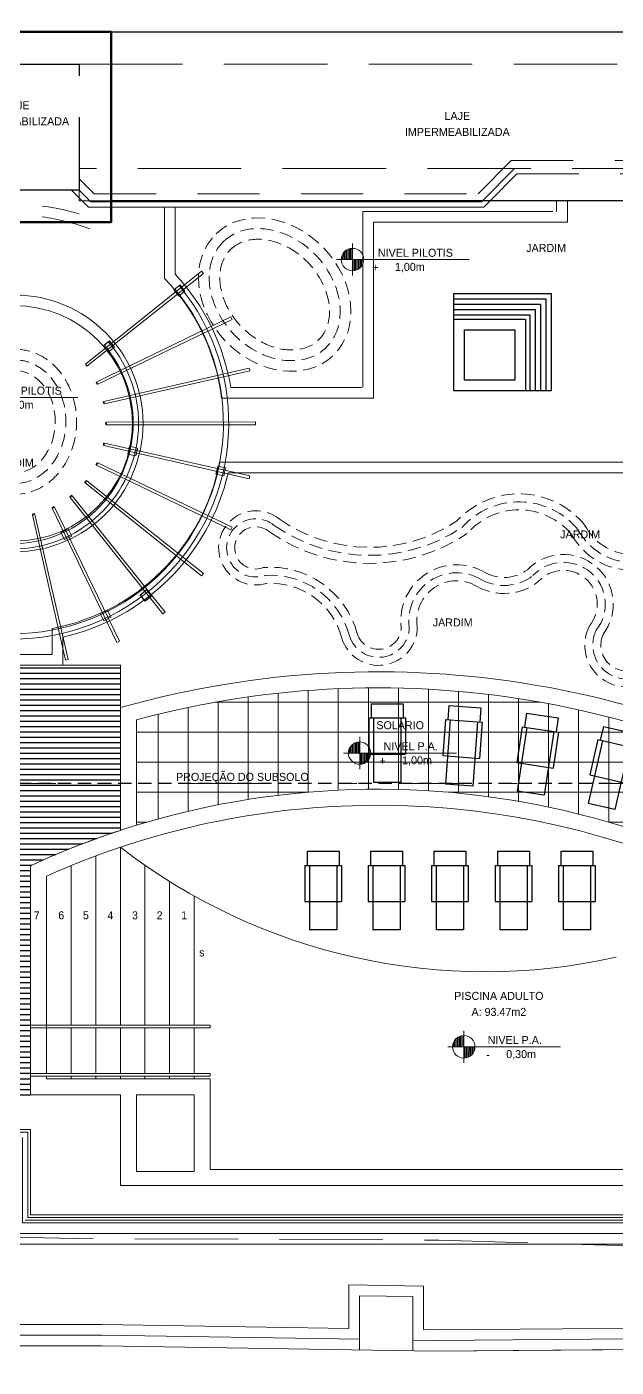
# Model space of a CAD drawing. Header units: metres. Extents: x -83 to 73, y -26 to 58.
# Drawn here: x 30.71 to 41.75, y -8.93 to 16.19 of the extents above; entities that cross this region are included whole.
import ezdxf
from ezdxf.enums import TextEntityAlignment as Align

# ---------------------------------------------------------------- set-up
doc = ezdxf.new("R2010")
doc.units = ezdxf.units.M
doc.header["$MEASUREMENT"] = 0
for name, pattern in [('175_51COM_R00---$0$XREF ÁREAS COMUNS LILAC$0$HIDDEN', [0.375, 0.25, -0.125]), ('DGN Style 2', [1.9371851000000002, 1.16231106, -0.7748740400000002]), ('DGN Style 3', [2.71205914, 1.9371851, -0.7748740400000002]), ('DGN Style 6', [3.6845260602000005, 0.0019371851, -0.7748740400000002, 1.35602957, -0.7748740400000002, 0.0019371851, -0.7748740400000002]), ('HIDDEN', [0.375, 0.25, -0.125]), ('LIN0', [0])]:
    doc.linetypes.add(name, pattern=pattern)
for name, color, linetype, lineweight in [('13 - Escadas', 7, 'Continuous', 0), ('175_51COM_R00---$0$57 - Altimetria de Terrenos', 240, 'Continuous', 13), ('19 - Estrutura Metálica', 7, 'Continuous', 0), ('31 - Pisos', 7, 'Continuous', 0), ('7 - Alvenaria', 7, 'Continuous', 0), ('Level 11-1', 7, 'Continuous', 0), ('Level 22-1', 7, 'Continuous', 0), ('Level 28-1', 7, 'Continuous', 0), ('Level 59', 7, 'Continuous', 0), ('Level 7-1', 7, 'Continuous', 0), ('Level 8-1', 7, 'Continuous', 0), ('PROJ', 7, 'Continuous', 0), ('PSG-CTA', 7, 'Continuous', 0), ('PSG-CXO-IDE', 7, 'Continuous', 0), ('PSG-HTC-SOL', 7, 'Continuous', 0)]:
    doc.layers.add(name, color=color, linetype=linetype, lineweight=lineweight)
for name, color, linetype in [('lay out', 1, 'LIN0'), ('LAYOUT', 7, 'Continuous'), ('PSG-EQP-MOV', 21, 'Continuous'), ('PSG-HTC', 8, 'Continuous'), ('PSG-MORROTE', 104, 'HIDDEN'), ('PSG-PERGOLADO', 8, 'Continuous'), ('PSG-PSC', 2, 'Continuous'), ('SOMBRA', 251, 'Continuous')]:
    doc.layers.add(name, color=color, linetype=linetype)
doc.layers.add('PSG-ARE', color=6, linetype='Continuous', plot=False)
doc.styles.add('175_51COM_R00---$0$Style-INTL_ENGINEERING', font='INTL_ENGINEERING.shx')
doc.styles.add('Style-INTL_ENGINEERING', font='INTL_ENGINEERING.shx')

# ---------------------------------------------------------------- blocks, each defined once
blk = doc.blocks.new('*U17')
at = {"layer": '13 - Escadas', "color": 131, "linetype": 'Continuous', "lineweight": 13}
for p, q in [((-0.942111357463304, -0.3000814340647597), (-0.9422815134128868, 0.3000694494460898)), ((-1.135592451246681, -0.0001058107242047), (-1.135771053193762, 0.0810743476668599)), ((-1.114459031952881, -4.54527420874e-05), (-1.113366705832088, 0.1207438474684901)), ((-1.09063653523362, -0.0002702215643779), (-1.090742487868892, 0.1486760429700622)), ((-1.068490786461989, -0.000526371044038), (-1.068277782525102, 0.1672121463667722)), ((-1.045680596331674, -0.0004346095156711), (-1.045750247199928, 0.1823947080904578)), ((-1.022870429090243, -0.0003428479873033), (-1.023476412244027, 0.1932114215521716)), ((-1.000724680318613, -0.0005989974669633), (-1.000791859187598, 0.2000102206488235)), ((-0.9782624240852086, 0.0001571825312059), (-0.9781073061311698, 0.2068089968565934)), ((-0.9561166524246972, -9.89669484541e-05), (-0.9560243644520412, 0.2099063661610767)), ((-0.7492862361522264, -0.0814342432935567), (-0.7488004196295055, 9.38489944149e-05)), ((-1.242936295663321, -0.0004389812921533), (1.242932301705986, -0.000653665883358)), ((-0.9297287469100012, -0.2089374019592878), (-0.9289406369212933, -0.0002609057893617)), ((-0.9062855647450174, -0.2068209814752651), (-0.9061304696798604, -0.0001691442609939)), ((-0.8839175191503656, -0.2010345347453226), (-0.8839846980193488, -0.0004253166295349)), ((-0.8612643696401872, -0.1925589877010401), (-0.8611745307779177, -0.0003335551011689)), ((-0.8389905346842869, -0.1817422513504443), (-0.8383643635364865, -0.0002417935728012)), ((-0.8164629993591123, -0.1665596896267587), (-0.8162186147648551, -0.0004979430524603)), ((-0.7936817865535453, -0.1470112796411023), (-0.7934084246345403, -0.0004061815240943)), ((-0.77137409894101, -0.1200913907284766), (-0.7722750053407399, -0.0003458235419780001))]:
    blk.add_line(p, q, dxfattribs=at)
blk.add_circle((-0.9431173013105986, -0.0005228784307194), 0.2099999808892614, dxfattribs=at)
at = {"layer": '13 - Escadas', "color": 131, "linetype": 'Continuous', "lineweight": 13, "style": 'Style-INTL_ENGINEERING'}
for s, p in [('NIVEL PILOTIS', (0.938827778304338, 0.1273250006386082)), ('+', (-0.4567891015952928, -0.1464518308373366)), ('1,00m', (0.4096060398017816, -0.1366865489239188))]:
    blk.add_text(s, height=0.149994, rotation=0.0006833333333333, dxfattribs=at).set_placement(p, align=Align.MIDDLE_RIGHT)
blk = doc.blocks.new('*U18')
at = {"layer": '13 - Escadas', "color": 131, "linetype": 'Continuous', "lineweight": 13}
for p, q in [((-0.7542870274971776, -0.3000802365184478), (-0.7544571834467604, 0.3000706469924013)), ((-0.9477681212805606, -0.0001046131778919), (-0.9479467232276376, 0.0810755452131722)), ((-0.9266347019867566, -4.4255195776e-05), (-0.925542375865966, 0.1207450450148015)), ((-0.9028122052674944, -0.0002690240180665), (-0.9029181579027749, 0.1486772405163736)), ((-0.8806664564958666, -0.0005251734977261), (-0.8804534525589816, 0.1672133439130832)), ((-0.8578562663655517, -0.0004334119693588), (-0.8579259172338068, 0.1823959056367688)), ((-0.8350460991241206, -0.0003416504409923), (-0.8356520822779032, 0.1932126190984835)), ((-0.8129003503524928, -0.0005977999206515), (-0.8129675292214812, 0.2000114181951353)), ((-0.7904380941190894, 0.0001583800775169), (-0.7902829761650523, 0.2068101944029053)), ((-0.7682923224585707, -9.77694021418e-05), (-0.7682000344859219, 0.2099075637073886)), ((-0.5614619061861035, -0.0814330457472457), (-0.5609760896633845, 9.50465407272e-05)), ((-1.055111965697193, -0.0004377837458414), (1.055115822626419, -0.0006200271614731)), ((-0.7419044169438821, -0.2089362044129763), (-0.7411163069551705, -0.0002597082430493)), ((-0.7184612347788928, -0.2068197839289527), (-0.7183061397137394, -0.0001679467146825)), ((-0.6960931891842465, -0.2010333371990107), (-0.6961603680532278, -0.0004241190832239)), ((-0.6734400396740626, -0.1925577901547282), (-0.6733502008117968, -0.0003323575548571)), ((-0.6511662047181659, -0.1817410538041324), (-0.6505400335703655, -0.0002405960264897)), ((-0.6286386693929913, -0.1665584920804468), (-0.6283942847987305, -0.0004967455061493)), ((-0.6058574565874224, -0.1470100820947904), (-0.6055840946684228, -0.0004049839777824)), ((-0.5835497689748835, -0.1200901931821647), (-0.5844506753746188, -0.0003446259956661))]:
    blk.add_line(p, q, dxfattribs=at)
blk.add_circle((-0.7552929714854812, -0.0005216809961284), 0.2099999808892614, dxfattribs=at)
at = {"layer": '13 - Escadas', "color": 131, "linetype": 'Continuous', "lineweight": 13, "style": 'Style-INTL_ENGINEERING'}
for s, p in [('NIVEL P.A.', (0.7073547526168442, 0.1273205076828789)), ('-', (-0.26896572873639, -0.1464521265722407)), ('0,30m', (0.5974302569385871, -0.1366855346511588))]:
    blk.add_text(s, height=0.149994, rotation=0.0006833333333333, dxfattribs=at).set_placement(p, align=Align.MIDDLE_RIGHT)
blk = doc.blocks.new('*U19')
at = {"layer": '13 - Escadas', "color": 131, "linetype": 'Continuous', "lineweight": 13}
for p, q in [((-0.7542851374858871, -0.3000792886135439), (-0.7544552934354698, 0.3000715948973056)), ((-0.9477662312692701, -0.000103665272988), (-0.9479448332163471, 0.0810764931180761)), ((-0.926632811975466, -4.33072908721e-05), (-0.9255404858546754, 0.1207459929197063)), ((-0.902810315256204, -0.0002680761131626), (-0.9029162678914772, 0.1486781884212776)), ((-0.8806645664845759, -0.0005242255928222), (-0.8804515625476838, 0.167214291817988)), ((-0.8578543763542612, -0.0004324640644549), (-0.8579240272225163, 0.1823968535416731)), ((-0.8350442091128301, -0.000340702536088), (-0.8356501922666126, 0.1932135670033879)), ((-0.8128984603412021, -0.0005968520157476), (-0.8129656392101836, 0.2000123661000401)), ((-0.7904362041077917, 0.0001593279824217), (-0.7902810861537546, 0.2068111423078101)), ((-0.7682904324472802, -9.68214972379e-05), (-0.7681981444746313, 0.2099085116122934)), ((-0.5614600161748129, -0.0814320978423413), (-0.5609741996520939, 9.59944456311e-05)), ((-1.055110075685909, -0.0004368358409375), (1.055117712942902, -0.0006190792565688)), ((-0.7419025269325914, -0.208935256508072), (-0.74111441694388, -0.000258760338145)), ((-0.7184593447676022, -0.2068188360240484), (-0.7183042497024488, -0.0001669988097781)), ((-0.6960912991729487, -0.2010323892941068), (-0.6961584780419372, -0.0004231711783196)), ((-0.6734381496627792, -0.1925568422498243), (-0.6733483108005061, -0.0003314096499527)), ((-0.6511643147068753, -0.1817401058992276), (-0.6505381435590749, -0.0002396481215858)), ((-0.6286367793816936, -0.1665575441755425), (-0.6283923947874399, -0.0004957976012449999)), ((-0.6058555665761319, -0.147009134189886), (-0.6055822046571251, -0.0004040360728781)), ((-0.5835478789635999, -0.1200892452772608), (-0.5844487853633283, -0.0003436780907622))]:
    blk.add_line(p, q, dxfattribs=at)
blk.add_circle((-0.7552910813904603, -0.0005207330530399), 0.2099999808892614, dxfattribs=at)
at = {"layer": '13 - Escadas', "color": 131, "linetype": 'Continuous', "lineweight": 13, "style": 'Style-INTL_ENGINEERING'}
for s, p in [('NIVEL P.A.', (0.7073547526168442, 0.1273205076828785)), ('+', (-0.2689591015952928, -0.1464518308373366)), ('1,00m', (0.597436039801778, -0.136686548923918))]:
    blk.add_text(s, height=0.149994, rotation=0.0006833333333333, dxfattribs=at).set_placement(p, align=Align.MIDDLE_RIGHT)
blk = doc.blocks.new('A$C1F8A47AD')
at = {"layer": 'PSG-HTC', "color": 250}
for points in [[(-1.819999999992717, 0), (0, 0), (0, -1.820000000001812), (-1.819999999992717, -1.820000000001812)], [(-1.819999999992717, -0.1000000000000085), (-0.0999999999999943, -0.1000000000000085), (-0.0999999999999943, -1.820000000001812), (-1.819999999992717, -1.820000000001812)], [(-1.819999999992717, -0.2000000000000028), (-0.2000000000000028, -0.2000000000000028), (-0.2000000000000028, -1.820000000001812), (-1.819999999992717, -1.820000000001812)], [(-1.819999999992717, -0.2999999999999971), (-0.2999999999999971, -0.2999999999999971), (-0.2999999999999971, -1.820000000001812), (-1.819999999992717, -1.820000000001812)], [(-1.819999999992717, -0.3999999999999915), (-0.3999999999999915, -0.3999999999999915), (-0.3999999999999915, -1.820000000001812), (-1.819999999992717, -1.820000000001812)], [(-1.819999999992717, -0.4800000000003593), (-0.4799999999985403, -0.4800000000003593), (-0.4799999999985403, -1.820000000001812), (-1.819999999992717, -1.820000000001812)], [(-1.619999999992714, -0.6800000000003621), (-0.6799999999985431, -0.6800000000003621), (-0.6799999999985431, -1.620000000001809), (-1.619999999992714, -1.620000000001809)]]:
    blk.add_lwpolyline(points, close=True, dxfattribs=at)
blk = doc.blocks.new('ESPREG')
at = {"layer": 'LAYOUT'}
for p, q in [((0.0441000000200802, 0.2646000000058848), (0.0441000000046188, 1.472939999990558)), ((0.5556600000018079, 1.47294000000511), (0.0441000000046188, 1.472939999990558)), ((0.5556600000127219, 0.2645999999940614), (0.5556600000018079, 1.47294000000511)), ((-0.0440999999927954, 0.9437399999878834), (0.6438600000128645, 0.9437399999915214)), ((-0.0441000000000713, 0.2646000000004278), (-0.0440999999927954, 0.9437399999878834)), ((0.643860000010136, 0.2645999999986088), (0.6438600000128645, 0.9437399999915214)), ((-0.0441000000000713, 0.2646000000004278), (0.643860000010136, 0.2645999999986088)), ((0, 0), (4.5475e-12, 0.2645999999931519)), ((0.5997600000055173, -9.095e-13), (0.5997600000118837, 0.2646000000086133)), ((0, 0), (0.5997600000055173, -9.095e-13))]:
    blk.add_line(p, q, dxfattribs=at)
blk = doc.blocks.new('Espriguiçadeira')
at = {"layer": 'SOMBRA', "rotation": 270}
blk.add_blockref('ESPREG', (-0.6620348019641824, 0.2941966941580176), dxfattribs=at)

msp = doc.modelspace()

# ---------------------------------------------------------------- hatches: boundary and pattern name
at = {"layer": 'PSG-HTC'}
h = msp.add_hatch(dxfattribs=at)
h.set_pattern_fill('_USER,_O', color=250, scale=0.1, pattern_type=0)
h.set_pattern_definition([(0, (28.46529482613721, -3.821736539639913), (0, 0.1), [])])
edge = h.paths.add_edge_path()
edge.add_line((32.46529482613721, 4.228263460360068), (28.46529482613721, 4.228263460359854))
edge.add_line((28.46529482613721, 4.228263460359869), (28.4652948261373, 1.553071141287261))
edge.add_arc((27.21529482613732, -0.0717365396398861), 2.049999999999915, -9.094947017729282e-13, 52.4281306803029, ccw=False)
edge.add_arc((27.2783525751305, -0.0877732092665156), 1.987006966170093, -57.93942577930801, 0.4624258888055124, ccw=False)
edge.add_arc((27.27405963595811, -0.0854191430577771), 1.991282199047687, 273.0534841474772, 302.12930322511716, ccw=False)
edge.add_line((27.38013151198135, -2.073874210028378), (29.43529482613717, -2.073874210028364))
edge.add_line((29.43529482613712, -2.073874210028378), (29.43529482613712, -3.821736539639925))
edge.add_line((29.43529482613712, -3.821736539639913), (30.78529482613721, -3.821736539639913))
edge.add_line((30.78529482613726, -3.821736539639913), (30.78529482613721, 0.4678571766936979))
edge.add_arc((37.28391219801944, -13.54646300022608), 15.44775704648899, 108.1755738174995, 114.8777507794639, ccw=False)
edge.add_line((32.4652948778047, 1.130530046330733), (32.46529482613721, 4.228263460360082))
at = {"layer": 'PSG-HTC-SOL', "lineweight": 13}
h = msp.add_hatch(dxfattribs=at)
h.set_pattern_fill('NET', color=8, scale=4.5, style=0)
h.set_pattern_definition([(0, (-118.1411656606012, -0.9678700887504874), (0, 0.5625), []), (90, (-118.1411656606012, -0.9678700887504874), (-0.5625, 0), [])])
edge = h.paths.add_edge_path()
edge.add_line((32.76529482613717, 1.242483266656989), (32.76529482613714, 3.20246979532137))
edge.add_arc((37.28386455475448, -13.54634279816878), 17.34762795555147, 78.4557931325943, 105.0980652472978, ccw=False)
edge.add_arc((37.15591095721084, -13.83960275873409), 17.66068788581103, 54.615833656423376, 78.23947595402149, ccw=False)
edge.add_line((47.38243630103187, 0.5589414729658131), (58.24529482613723, 0.5589414729657137))
edge.add_line((58.24529482613724, 0.5589414729657279), (58.24529482613721, -0.04105852703417412))
edge.add_line((58.24529482613718, -0.0410585270341812), (49.94529482613725, -0.0410585270341812))
edge.add_line((49.94529482613729, -0.0410585270341812), (49.94529482613729, -4.346816600859401))
edge.add_line((49.94529482613729, -4.346816600859398), (49.29529482613722, -4.346816600859398))
edge.add_line((49.2952948261372, -4.346816600859398), (49.24529482613714, -0.921736539639916))
edge.add_line((49.24529482613718, -0.9217365396399088), (49.29529482613724, -4.346816600859391))
edge.add_line((49.29529482613724, -4.346816600859398), (48.64529482613722, -4.346816600859398))
edge.add_line((48.64529482613715, -4.346816600859398), (48.64529482613687, -3.079867234820294))
edge.add_arc((37.28386630309967, -13.54633587815422), 15.44762195116051, 42.65214582910205, 74.83019181217135)
edge.add_arc((37.28386630309961, -13.54633587815442), 15.44762195116073, 74.83019181217125, 107.0082377952407)
edge.add_arc((32.7693355868136, 1.234066108164995), 0.0093368251522458, 115.6439080336487, 244.35609196596488, ccw=False)

# ---------------------------------------------------------------- linework, layer by layer
at = {"layer": '175_51COM_R00---$0$57 - Altimetria de Terrenos', "linetype": '175_51COM_R00---$0$XREF ÁREAS COMUNS LILAC$0$HIDDEN', "lineweight": 30}
msp.add_lwpolyline([(2.318777768582663, 30.20290094841528), (50.40491163222771, 30.20567916786234), (50.40491163222771, 33.52727369213329), (58.9377080432796, 33.62488916400744), (59.29696063808035, 2.009118507933635), (8.147638077485679, 2.008129167862307), (8.147638077485679, -3.05256299591781), (1.857899543870473, -3.047774165276706), (2.318777768582663, 30.20290094841528)], close=True, dxfattribs=at)
at = {"layer": '19 - Estrutura Metálica', "color": 5, "linetype": 'Continuous', "lineweight": 0}
for p, q in [((28.93947860835601, -4.523874122745438), (30.73557, -4.523874122745438)), ((30.73557, -4.523874122745438), (30.73556999481184, -6.118456577349149)), ((30.73557, -4.698206290169991), (30.73557, -6.123874305856503)), ((30.68556999999998, -6.173874305856486), (49.64381651997439, -6.173874305856486)), ((30.73557, -6.123874305856503), (49.69381651997435, -6.123874305856503))]:
    msp.add_line(p, q, dxfattribs=at)
at = {"layer": '31 - Pisos', "color": 30, "linetype": 'Continuous', "lineweight": 13}
for p, q in [((33.29377095198225, 12.80904000000001), (33.29377095198225, 11.46967435911796)), ((33.49377095198223, 12.80903999999998), (33.49377095198223, 11.54937611967526)), ((40.63457436335579, 12.92903999999998), (40.63457436341718, 12.72883067028087)), ((40.83457415660695, 12.92903999999998), (40.83457415660695, 12.52883056732452)), ((40.56396560429971, 12.72903073422594), (37.00705115817743, 12.72903073422594)), ((37.00705115817743, 12.72903073422594), (37.00705115817743, 9.428704123907153)), ((40.83457415660695, 12.52903062923994), (37.20705115817748, 12.52903073351416)), ((37.20705115817748, 12.52903073422595), (37.20705115817748, 9.228704123907702)), ((36.98228946914401, 9.428704123907153), (34.53486971064876, 9.428704123907153)), ((37.20705115817748, 9.228704123907702), (34.36162435763322, 9.228704123907702)), ((34.32190830918671, 8.029030734224136), (45.1653899607154, 8.029030734224136)), ((32.46529482613721, 4.228263460360068), (28.46529482613721, 4.228263460359869)), ((32.4652948778047, 1.130530046330733), (32.46529482613721, 4.228263460360124)), ((32.76529482613717, 3.202469795321405), (32.76529482613717, 1.242483266656989)), ((30.78529482613726, -3.821736539639913), (30.78529482613715, 0.4678571766936841)), ((29.43529482613712, -3.821736539639913), (30.78529482613726, -3.821736539639913)), ((32.46529482613733, -5.521736537738973), (48.64529482613715, -5.521736537738973)), ((30.96529480916729, -6.423878075720665), (14.41867213676698, -6.423884931280071)), ((49.3938165186612, -6.423879639352803), (30.96529480916729, -6.423878075720665)), ((30.9652947921976, -6.623878075720653), (18.71650519396809, -6.623884504913918)), ((49.193816517348, -6.623879622383129), (30.9652947921976, -6.623878075720653)), ((36.74097278940906, -7.386077544449817), (36.74097278940906, -8.201914449210335)), ((38.14097278940909, -7.407833610594907), (38.14097278940909, -8.22367051544154)), ((36.9409727894091, -7.58920970174816), (36.9409727894091, -8.605070754370388)), ((37.9409727894091, -7.604749748994662), (37.9409727894091, -8.620610801678394))]:
    msp.add_line(p, q, dxfattribs=at)
at = {"layer": '31 - Pisos', "color": 30}
for p, q in [((34.14529482613716, -2.521736539639931), (30.78529482613715, -2.521736539639931)), ((30.78529482613715, -2.521736539639931), (30.78529482613715, -2.571736539639914)), ((34.14529482613716, -2.571736539639914), (30.78529482613715, -2.571736539639914)), ((34.14529482613716, -2.521736539639931), (34.14529482613716, -2.571736539639914)), ((34.14529482613716, -3.421736539639937), (30.78529482613715, -3.421736539639937)), ((30.78529482613715, -3.421736539639937), (30.78529482613715, -3.47173653963992)), ((34.14529482613716, -3.47173653963992), (30.78529482613715, -3.47173653963992)), ((34.14529482613716, -3.421736539639937), (34.14529482613716, -3.47173653963992))]:
    msp.add_line(p, q, dxfattribs=at)
at = {"layer": '31 - Pisos', "color": 30, "lineweight": 13}
for p, q in [((32.46529482613687, -3.821736539639913), (30.78529482613726, -3.821736539639913)), ((32.46529482613733, -5.521736539640329), (32.46529482613687, -3.821736539639913))]:
    msp.add_line(p, q, dxfattribs=at)
at = {"layer": '31 - Pisos', "color": 30, "linetype": 'Continuous', "lineweight": 13}
for points in [[(34.32190830918671, 8.029030734224136, -0.3101531588924868), (31.18600279327609, 4.914937889425203), (31.18600279327609, 4.428263460360085), (29.74458685899822, 4.428263460360085), (29.74458685899822, 4.922448395017481, -0.4243278220616541), (26.67895239782195, 9.628704123938007, -4.737162892434594)], [(31.38600279327614, 4.228263460360068), (31.38600279327614, 4.751591051691348, 0.2880043970594963), (34.48411866681738, 7.829030734224148, -298.6795562857048)], [(48.29273416697453, 2.830486398507473), (47.01538996071542, 2.830491820493422), (47.01538996071542, 1.204265437290501, 0.0321479921665021), (44.96538996071546, 2.364341517798635), (44.96538996071546, 7.829030734224148), (34.48411866681738, 7.829030734224148)], [(31.08529482613722, -3.421736539639908), (31.08529482613722, 0.2749583706530245, -0.0944642312171455), (36.6047361693436, 1.586054317604862, -0.2192985319489587), (48.34529482613709, -3.197652396425013), (48.34529482613721, -5.221736539639892), (34.14529482613716, -5.221736539639892), (34.14529482613716, -3.521736539639903), (31.08529482613722, -3.521736539639903), (31.08529482613722, -3.521736539639903), (31.08529482613722, -3.471736539639891)]]:
    msp.add_lwpolyline(points, format="xyb", dxfattribs=at)
at = {"layer": '31 - Pisos', "color": 30, "lineweight": 13}
msp.add_lwpolyline([(47.4783021324418, 0.8589414729658243, 0.2268824815884086), (32.46529482613721, 3.430705185153158)], format="xyb", dxfattribs=at)
at = {"layer": '31 - Pisos', "color": 30, "linetype": 'Continuous', "lineweight": 13}
for points in [[(30.78529482613726, -3.821736539639913), (30.78529482613715, 0.4678571766936841)], [(38.14097278940909, -7.407833610594907), (36.74097278940906, -7.386077544449817)], [(37.9409727894091, -7.604749748994662), (36.9409727894091, -7.58920970174816)], [(59.25325475447914, -8.92762651104269), (58.90092092562639, -8.925385401776168), (56.59244316385389, -8.790331588793606), (54.19340964374703, -8.655277775811042), (49.63194758003476, -8.614660975218982), (44.9799297579882, -8.57404417462692), (38.35281226447341, -8.627010806604204), (32.11842316782128, -8.530128105105744), (25.44735019074068, -8.521886341898862), (21.94129441339777, -8.517554792595433), (20.9409727894091, -8.51631894732978), (18.77627721366008, -8.51364457869198), (16.60508543137916, -8.423167214423044), (14.43389364909819, -8.332689850154111), (8.04966675420394, -8.280127136906032), (1.665439859309685, -8.227564423657952), (-1.450893628345596, -8.1901348619582)], [(36.74097278940906, -8.201914449210335), (32.12177806305215, -8.130131944637867), (30.14097278940909, -8.127684762890595)], [(44.74097278940905, -8.175941240882736), (38.35432167695382, -8.226985967247089), (38.14097278940909, -8.22367051544154)], [(36.9409727894091, -8.405046606521152), (32.12010061543674, -8.330130024871806), (29.9409727894091, -8.327437825940478)], [(44.9409727894091, -8.374349146886459), (38.35356697071359, -8.426998386925646), (37.9409727894091, -8.420586653829162)]]:
    msp.add_lwpolyline(points, dxfattribs=at)
msp.add_lwpolyline([(32.76529482613717, -5.258264318606563), (33.84529482613721, -5.258264318606563), (33.84529482613721, -3.821736539639913), (32.76529482613717, -3.821736539639913)], close=True, dxfattribs=at)
for radius in [2.404983112514184, 2.204983112514184]:
    msp.add_circle((30.48529194178457, 8.75653878119195), radius, dxfattribs=at)
for centre, radius, start, end in [((30.48529194178457, 8.75653878119192), 4.104983112514188, 72.87887248091944, 82.80325813566044), ((30.48529194178457, 8.75653878119192), 3.904983112514189, 68.8575706019379, 82.43256064961288), ((30.48932491527319, 8.758408318485634), 3.900753916347379, 6.924732300618002, 44.03216255012754), ((30.48529194178457, 8.756538781191978), 4.104983112514159, 9.424264330657692, 42.87122935548312), ((37.28386455475436, -13.54634279816889), 17.34762795555157, 54.39951647785153, 105.0980652472979), ((37.28386630309967, -13.54633587815434), 15.44762195116063, 42.65214582910188, 107.0082377952391), ((37.28386630309967, -13.54633587815436), 15.44762195116067, 106.234078339244, 114.8777954963021), ((37.28391219801949, -13.54646300022605), 15.44775704648898, 108.175573817499, 114.8777507794631)]:
    msp.add_arc(centre, radius, start, end, dxfattribs=at)
at = {"layer": 'Level 11-1', "color": 7, "linetype": 'DGN Style 6', "lineweight": 0, "flags": 128}
msp.add_lwpolyline([(59.29963077120271, 2.009122001709044), (8.14789368236336, 2.009122001709044)], dxfattribs=at)
at = {"layer": 'Level 22-1', "color": 7, "linetype": 'Continuous', "lineweight": 13}
for p, q in [((32.29376557634208, 12.90904), (39.22669000000008, 12.90904)), ((39.22669000000008, 12.90904), (39.24669000000006, 12.92903999999998))]:
    msp.add_line(p, q, dxfattribs=at)
at = {"layer": 'Level 28-1', "color": 7, "linetype": 'Continuous', "lineweight": 13}
for p, q in [((32.29376557634208, 12.80904000000001), (39.26811135624257, 12.80904000000001)), ((39.26811135624257, 12.80904000000001), (39.38811135624258, 12.92903999999998))]:
    msp.add_line(p, q, dxfattribs=at)
at = {"layer": 'Level 59', "color": 7, "linetype": 'Continuous', "lineweight": 0}
msp.add_line((30.78557000000001, -4.473874122745456), (28.98947861354412, -4.473874122745456), dxfattribs=at)
at = {"layer": 'Level 7-1', "color": 7, "linetype": 'Continuous', "lineweight": 13, "flags": 128}
for points in [[(30.78557000000001, -4.473874122745456), (30.78557000000001, -6.073874305856492), (49.74381651997435, -6.073874305856492)], [(30.63557000000003, -4.623874122745433), (30.63557000000003, -6.223874305856497), (49.59381651997438, -6.223874305856497)]]:
    msp.add_lwpolyline(points, dxfattribs=at)
at = {"layer": 'Level 8-1', "color": 7, "linetype": 'DGN Style 3', "lineweight": 13}
for p, q in [((31.69376557634212, 15.48962960264901), (42.86455000000001, 15.48962960264901)), ((42.86455000000001, 13.52904000000001), (31.69376557634212, 13.52904000000001))]:
    msp.add_line(p, q, dxfattribs=at)
at = {"layer": 'Level 8-1', "color": 7, "linetype": 'DGN Style 2', "lineweight": 13}
for p, q in [((39.16455796563616, 13.05904000000001), (39.78455796563617, 13.67903999999998)), ((39.78455796563617, 13.67903999999998), (42.86455000000001, 13.67903999999998)), ((31.69376557634212, 13.33883176274912), (31.97356207556385, 13.05904000000001)), ((39.24669000000006, 12.92903999999998), (39.84669000000002, 13.52904000000001)), ((39.38811135624258, 12.92903999999998), (39.88811135624258, 13.42903999999998)), ((39.88811135624258, 13.42903999999998), (42.86455000000001, 13.42903999999998)), ((31.55276557634204, 13.12628549546801), (31.87001107181004, 12.80904000000001)), ((31.69376557634212, 13.12670685171056), (31.91143242805265, 12.90904)), ((32.29376557634208, 12.80904000000001), (31.87001107181004, 12.80904000000001)), ((32.29376557634208, 12.90904), (31.91143242805265, 12.90904)), ((31.97356207556385, 13.05904000000001), (39.16455796563616, 13.05904000000001))]:
    msp.add_line(p, q, dxfattribs=at)
at = {"layer": 'Level 8-1', "color": 7, "linetype": 'DGN Style 3', "lineweight": 30, "flags": 128}
msp.add_lwpolyline([(31.69376557634212, 13.12626676290171), (29.30533442365799, 13.12626676290171), (29.30533442365799, 15.48962960264901), (31.69376557634212, 15.48962960264901)], close=True, dxfattribs=at)
at = {"layer": 'PROJ', "color": 30, "linetype": 'Continuous', "lineweight": 53, "flags": 128}
msp.add_lwpolyline([(28.70533442365797, 16.08962960264901), (32.29376557634208, 16.08962960264901), (32.29376557634208, 12.52630422803429), (28.70533442365797, 12.52630422803429)], close=True, dxfattribs=at)
at = {"layer": 'PROJ', "color": 30, "linetype": 'Continuous', "lineweight": 30, "flags": 128}
msp.add_lwpolyline([(32.29376557634208, 16.08962960264901), (45.29452589373454, 16.08962960264901), (45.29452589373454, 12.92903999999998), (32.29376557634208, 12.92903999999998)], dxfattribs=at)
at = {"layer": 'PROJ', "color": 30, "linetype": 'DGN Style 2', "lineweight": 0, "flags": 128}
msp.add_lwpolyline([(32.29376557634208, 12.92903999999998), (31.69376557634212, 12.92903999999998), (31.69376557634212, 13.12626676290171)], dxfattribs=at)
at = {"layer": 'PSG-ARE', "lineweight": 13}
msp.add_lwpolyline([(33.84529482613721, -3.821736539639913), (32.76529482613717, -3.821736539639913), (32.76529482613717, -5.258264318606563), (33.84529482613721, -5.258264318606563)], close=True, dxfattribs=at)
at = {"layer": 'PSG-CTA', "color": 30, "linetype": 'Continuous', "lineweight": 0}
for p, q in [((32.11842316782129, -8.530128105105748), (18.77627721366009, -8.513644578691977)), ((32.11842316782128, -8.530128105105744), (18.77627721366008, -8.51364457869198)), ((38.35281226447341, -8.627010806604206), (32.11842316782129, -8.530128105105748)), ((38.35281226447341, -8.627010806604204), (32.11842316782128, -8.530128105105744)), ((44.97992975798822, -8.574044174626911), (38.35281226447341, -8.627010806604206)), ((44.9799297579882, -8.57404417462692), (38.35281226447341, -8.627010806604204))]:
    msp.add_line(p, q, dxfattribs=at)
at = {"layer": 'PSG-CXO-IDE', "color": 131, "linetype": 'DGN Style 3', "lineweight": 0, "flags": 128}
msp.add_lwpolyline([(2.357759393902398, 33.32848335276344), (1.810754118472857, -6.254805557725773), (18.71659145817438, -6.211770488601331), (31.6124652790918, -6.518317830133981), (38.42965398541219, -6.548471796929845), (45.40437208502453, -6.752477748039182), (59.40330141605887, -7.05297123264259), (58.93788421887871, 33.63023309701834), (45.6926749403363, 33.46790083925902), (39.32817479415269, 33.47279400738549), (32.09016878536329, 33.35318826776941), (18.93321158543654, 33.01335774864956)], close=True, dxfattribs=at)
at = {"layer": 'PSG-CXO-IDE', "color": 41, "linetype": 'Continuous', "lineweight": 30, "flags": 128}
msp.add_lwpolyline([(32.93079041138947, 5.423979901730405), (32.83726694112977, 5.541254623859373), (32.95454166356399, 5.634778094424263), (33.04806513382369, 5.517503371990101)], close=True, dxfattribs=at)
at = {"layer": 'PSG-MORROTE', "lineweight": 13}
for points in [[(35.43651199419173, 6.965837765655607, 1.655119706885893), (35.2013980868694, 5.757194719962598, -0.3595145054797713), (36.61040829595164, 4.73415197350485, 0.8637827616593744), (38.02522489626836, 4.949476539780477, -0.6338993799547223), (39.14558988805175, 5.701203898168756, 0.3053429912121117), (40.29135742539631, 5.792830926291258, -0.9804846465435272), (41.24828354417275, 4.963450461565088, 1.381424274008521), (42.72903591668761, 4.733787990785032, -0.5302548332580334), (43.65577834336558, 5.824141100389197, 2.289201747438898), (42.88242650400388, 6.758699227582525, -0.5789028716148811), (41.16515384142451, 6.843917145179518, 0.4601919000647565), (38.76238360058768, 6.921312028881772, -0.3064413773785128), (35.43651199419173, 6.965837765655607)], [(35.34633598245296, 6.845851592960514, 1.690836243845347), (35.17332380509686, 5.905619557652017, -0.3623408833925251), (36.75474419508134, 4.775126350964314, 0.8540679508889091), (37.87519366755646, 4.938941911822666, -0.6283801780377477), (39.22075600365156, 5.831026094404991, 0.3013015190879375), (40.18909338168623, 5.903236831849369, -0.9606139510827492), (41.37525355284355, 4.881859861650297, 1.356341636022335), (42.5821890719236, 4.702141614903752, -0.5261261787713698), (43.66775696897582, 5.973715487233846, 2.352857663203058), (43.0277607495185, 6.708485057511381, -0.5847627990306953), (41.03904279283528, 6.761293110343673, 0.4609598456620882), (38.86099970674218, 6.806699338284005, -0.308630047401513)], [(35.255407407078, 6.726403786533779, 1.745117546453037), (35.14172372649523, 6.053549508730725, -0.365155715244027), (36.89890793514883, 4.816727909566282, 0.8407771840537177), (37.72497072976842, 4.930836874620666, -0.6235435849050339), (39.29563745768632, 5.961012739116768, 0.2965541114798262), (40.08846363862312, 6.015120457095491, -0.9443982707355706), (41.50419142785904, 4.803334484321055, 1.324398298062665), (42.43499452018136, 4.67205265625921, -0.5224275504514965), (43.67898109607393, 6.123352553504901, 2.441386343833319), (43.17539241463885, 6.664162510081807, -0.5904438031018592), (40.91394068310456, 6.677186014337735, 0.4619838508965547), (38.96078501589989, 6.693008695962192, -0.3108222619879553)]]:
    msp.add_lwpolyline(points, format="xyb", close=True, dxfattribs=at)
for centre, major_axis, ratio in [((35.35505347845481, 11.16910030548399), (-1.098454700379171, 1.137470611192583), 0.8008927680827737), ((30.4923167224664, 8.785454793557932), (0.0159678100715652, 0.9586015609319248), 0.7868266914761881)]:
    msp.add_ellipse(centre, major_axis=major_axis, ratio=ratio, dxfattribs=at)
for points, knots in [([(34.39553124403982, 12.16270372131538), (34.28709956967532, 12.05799131714093), (34.20750583869403, 11.9227324104778), (34.10884963747935, 11.56065467961676), (34.11666933701736, 11.31786847997344), (34.27174035163876, 10.83469215835402), (34.41885557834905, 10.59633609008037), (34.80461439146655, 10.21187122521434), (35.04213267934677, 10.06687951149547), (35.52059137848414, 9.917479632951256), (35.75942009021776, 9.913078547682856), (36.15948944051615, 10.03057752078146), (36.32160715160933, 10.1499977181636), (36.53958993849847, 10.48128353567583), (36.59464242818172, 10.69638489772128), (36.56467030740315, 11.16750209275122), (36.47827811683987, 11.42143669296425), (36.18379546486233, 11.87420267753376), (35.97658604472781, 12.07156245683089), (35.51611666598797, 12.33907837043011), (35.26448789845415, 12.40845117313194), (34.8085105338987, 12.40566900700929), (34.60582974950569, 12.33551004196602), (34.43272792067523, 12.19698730515429), (34.4137204947117, 12.18026906999355), (34.39553124403982, 12.16270372131538)], [0, 0, 0, 0, 0.4447819265604611, 0.4447819265604611, 1.019729830842071, 1.019729830842071, 1.594677735123682, 1.594677735123682, 2.169625639405293, 2.169625639405293, 2.744573543686904, 2.744573543686904, 3.319521447968515, 3.319521447968515, 3.89733191965464, 3.89733191965464, 4.475142391340765, 4.475142391340765, 5.052952863026891, 5.052952863026891, 5.630763334713016, 5.630763334713016, 6.208573806399142, 6.208573806399142, 6.283185307179585, 6.283185307179585, 6.283185307179585, 6.283185307179585]), ([(34.53446371000416, 12.01883652595421), (34.42588573895501, 11.91398284315752), (34.35265168007891, 11.76747680149705), (34.31409602937629, 11.39551914676991), (34.35214692146303, 11.17405992292876), (34.5596405361116, 10.74744069181733), (34.72517976546124, 10.54624568312971), (35.07997388267574, 10.28290503176316), (35.25538124768082, 10.20009032333533), (35.58995028151786, 10.12137967572638), (35.75060222430761, 10.1235258322192), (36.05951826489945, 10.20427858901996), (36.19279278236979, 10.30512434900723), (36.36468376728863, 10.59475189595861), (36.40487006185607, 10.79470356451242), (36.33251393312504, 11.24520052400504), (36.21995365540465, 11.49126347396881), (35.91039933135107, 11.85524606684214), (35.73987758410453, 11.98974896842952), (35.38349691388532, 12.16529234876165), (35.19746926531218, 12.20851193258559), (34.87250417883331, 12.20557431861016), (34.73269309539273, 12.16197435054522), (34.5914533520313, 12.06902179050249), (34.56176599606636, 12.04520232755035), (34.53446371000416, 12.01883652595421)], [0, 0, 0, 0, 0.591076578501923, 0.591076578501923, 1.182153157003845, 1.182153157003845, 1.773229735505768, 1.773229735505768, 2.246223335086404, 2.246223335086404, 2.719216934667039, 2.719216934667039, 3.356676396385672, 3.356676396385672, 3.994135858104306, 3.994135858104306, 4.63159531982294, 4.63159531982294, 5.132582602431891, 5.132582602431891, 5.633569885040841, 5.633569885040841, 6.134557167649793, 6.134557167649793, 6.283185307179585, 6.283185307179585, 6.283185307179585, 6.283185307179585]), ([(30.51494656852753, 10.14400087223759), (30.36931792773657, 10.14642666682411), (30.22537604403863, 10.11643073949076), (29.74992628835037, 9.909252710602372), (29.50678288579161, 9.58629100278938), (29.29646781713518, 8.86430043680511), (29.32266914459058, 8.459949695585635), (29.577696889197, 7.914565574361631), (29.72500875612332, 7.730183067214512), (30.05137688374941, 7.51288995286572), (30.20741483075142, 7.452178275842982), (30.59453947312738, 7.407906977514954), (30.81715746789348, 7.459304012215369), (31.19819124456046, 7.683437224284602), (31.34892529093281, 7.848402628806013), (31.56357829765239, 8.233498398936803), (31.62581565544974, 8.451271765380056), (31.66525519653362, 8.982787571444364), (31.59878414233401, 9.298343083269428), (31.33106304007981, 9.757608598419267), (31.1677922694563, 9.923268427251996), (30.82923114222456, 10.1001076534225), (30.67326532846585, 10.1413636932547), (30.51494656852753, 10.14400087223759)], [0, 0, 0, 0, 0.3445589065922536, 0.3445589065922536, 1.234987387455051, 1.234987387455051, 2.125415868317849, 2.125415868317849, 2.671811772074037, 2.671811772074037, 3.064972488000107, 3.064972488000107, 3.589862804988002, 3.589862804988002, 4.114753121975897, 4.114753121975897, 4.639643438963791, 4.639643438963791, 5.369152118357387, 5.369152118357387, 5.908601444272382, 5.908601444272382, 6.283185307179585, 6.283185307179585, 6.283185307179585, 6.283185307179585]), ([(30.51161555053273, 9.94402861336374), (30.39140797373807, 9.946030959107416), (30.27101191685688, 9.920130405826713), (29.93628173131014, 9.767937768385023), (29.75581741510598, 9.567357406253592), (29.54477264281616, 9.084673773925573), (29.51263008487865, 8.802323976373344), (29.60417686434789, 8.273788309712216), (29.72811343556191, 8.02770565641174), (30.04881337332881, 7.734353488752049), (30.21773469532206, 7.652529029883424), (30.57220421116472, 7.611538633706259), (30.75464800312932, 7.653423437578992), (31.06605751747725, 7.83892463873542), (31.19552106568188, 7.980444169487753), (31.37822850870441, 8.315495657638193), (31.43193778208718, 8.50914625882217), (31.46161659621862, 8.99123140185219), (31.39080556977183, 9.282886112038966), (31.129566868094, 9.682310051826846), (30.97289383592863, 9.817839293964651), (30.70199176215772, 9.923408498822482), (30.60699502164812, 9.942439839318752), (30.51161555053273, 9.94402861336374)], [0, 0, 0, 0, 0.3576174495837349, 0.3576174495837349, 1.082926319826618, 1.082926319826618, 1.808235190069501, 1.808235190069501, 2.533544060312384, 2.533544060312384, 3.064017240034095, 3.064017240034095, 3.594490419755807, 3.594490419755807, 4.124963599477518, 4.124963599477518, 4.655436779199231, 4.655436779199231, 5.423691063415384, 5.423691063415384, 5.999431453117645, 5.999431453117645, 6.283185307179585, 6.283185307179585, 6.283185307179585, 6.283185307179585])]:
    msp.add_open_spline(points, degree=3, knots=knots, dxfattribs=at)
at = {"layer": 'PSG-PERGOLADO', "color": 1, "linetype": 'Continuous', "lineweight": 13}
msp.add_line((32.24483753807579, 10.28190063487707), (32.16658546596011, 10.21955322410679), dxfattribs=at)
for points in [[(31.80978774823825, 9.866776899969265), (33.98727722040337, 11.61016288322415), (34.02127304415376, 11.56758358777162), (31.83991597873023, 9.828836468410856)], [(32.02315591554077, 9.535702711625019), (34.5344517272124, 10.7498860171637), (34.55872011395593, 10.69951077762698), (32.0441378706305, 9.491839013033852)], [(32.16699267126683, 9.122640517511739), (34.88713785097298, 9.740734401434336), (34.87500901880856, 9.79379312333873), (32.15648203979356, 9.168849743688213)], [(32.20536868991076, 8.727856712036951), (34.99489212501794, 8.731119592393723), (34.99486715404294, 8.787076565014956), (32.20545537496014, 8.779307896633156)], [(32.15556479653969, 8.340451206987522), (34.87449826701129, 7.717008299350397), (34.8871514415348, 7.772514631263903), (32.16646224892065, 8.387959068162358)], [(32.0204578588224, 7.97195307311756), (34.53352864219426, 6.761255981763952), (34.55775203769929, 6.811652871189067), (32.0415873664175, 8.015736193382878)], [(31.80658624573562, 7.642392835256658), (33.9864219884297, 5.901824964236965), (34.02037977829605, 5.944434598606306), (31.83681716823253, 7.680238145918281)], [(31.52497959071423, 7.368836675476586), (33.26274033301854, 5.186774029682454), (33.30545492720728, 5.220858876655796), (31.56288193344039, 7.39902669887391)], [(30.81784042324057, 7.040405084428072), (31.4389542441196, 4.320962505867328), (31.48970404114675, 4.332579094756255), (30.86476958437186, 7.051122168302184)], [(31.19021938803565, 7.165011706793876), (32.40247666531855, 4.652741021834543), (32.45101521751167, 4.676154746436254), (31.23379265911342, 7.185995478104048)]]:
    msp.add_lwpolyline(points, dxfattribs=at)
for points in [[(33.58242527649577, 11.35347402309097), (33.46492278191363, 11.26023688581742), (33.55815991918712, 11.14273439123525), (33.67566241376938, 11.23597152850877)], [(32.26132513458106, 10.30043272941563), (32.1438226399988, 10.20719559214208), (32.23705977727241, 10.08969309755991), (32.35456227185455, 10.18293023483343)], [(32.78623070696221, 8.294159392521548), (32.63983747402404, 8.326855284464187), (32.60714158208145, 8.180462051526035), (32.75353481501952, 8.147766159583426)], [(34.43399930593978, 7.921419272007341), (34.28760607300171, 7.954115163949977), (34.25491018105912, 7.807721931011826), (34.4013034139972, 7.775026039069218)], [(31.55435620166122, 6.644949670376887), (31.48845581598289, 6.779698099560505), (31.35370738679922, 6.713797713882201), (31.41960777247755, 6.579049284698584)], [(32.28855716647331, 5.123398432589653), (32.22265678079498, 5.258146861773269), (32.08790835161142, 5.192246476094965), (32.15380873728964, 5.057498046911348)]]:
    msp.add_lwpolyline(points, close=True, dxfattribs=at)
for centre, radius, start, end in [((30.45061997168386, 8.75653878119192), 4.044349789642006, 140.3939175851685, 39.65544736337588), ((30.45061997168386, 8.75653878119192), 3.944349789642006, 140.3652447358293, 39.68647826313367), ((30.45061997168386, 8.75653878119195), 2.354983112514184, 139.6303299327076, 40.3696700672924), ((30.45061997168386, 8.75653878119195), 2.254983112514183, 139.5494330687527, 40.4505669312473), ((30.45061997168386, 8.75653878119195), 1.754983112514183, 37.66196859754885, 39.24371659131604), ((30.45061997168386, 8.75653878119192), 1.74069877831869, 24.76286479127185, 26.36215634943726), ((30.45061997168386, 8.75653878119195), 1.754983112514183, 24.77011414425136, 26.3576070603166), ((30.45061997168386, 8.75653878119192), 1.74069877831869, 12.0344843721941, 13.59319041829827), ((30.45061997168386, 8.75653878119195), 1.754983112514183, 12.04073051097452, 13.58792579558236), ((30.45061997168386, 8.75653878119192), 1.74069877831869, 359.0553256584784, 0.748166055156779), ((30.45061997168386, 8.75653878119195), 1.754983112514183, 359.0635609741572, 0.7433751413649374), ((30.45061997168386, 8.75653878119192), 1.74069877831869, 346.2786250338664, 347.881648417182), ((30.45061997168386, 8.75653878119195), 1.754983112514183, 346.2851928944545, 347.8765371523305), ((30.45061997168386, 8.75653878119192), 1.74069877831869, 333.4378482343173, 335.0368509374982), ((30.45061997168386, 8.75653878119195), 1.754983112514183, 333.4446795645368, 335.0318874783121), ((30.45061997168386, 8.75653878119192), 1.74069877831869, 320.5847747544915, 322.1781405740019), ((30.45061997168386, 8.75653878119195), 1.754983112514183, 320.5913546468336, 322.1727621307926), ((30.45061997168386, 8.75653878119192), 1.74069877831869, 307.7406010754523, 309.3345710543901), ((30.45061997168386, 8.75653878119195), 1.754983112514183, 307.7470532565444, 309.3290837642446), ((30.45061997168386, 8.75653878119192), 1.74069877831869, 282.0716156384585, 283.6554632724486), ((30.45061997168386, 8.75653878119195), 1.754983112514183, 282.0780779486114, 283.6496896651645), ((30.45061997168386, 8.75653878119192), 1.74069877831869, 294.9179447503025, 296.5089404796017), ((30.45061997168386, 8.75653878119195), 1.754983112514183, 294.9247901254225, 296.5037597433429)]:
    msp.add_arc(centre, radius, start, end, dxfattribs=at)
at = {"layer": 'PSG-PSC', "color": 1, "lineweight": 13}
for p, q in [((32.46529482613721, 0.8144377673247902), (32.46529482613721, -2.521736539639931)), ((32.00529482613717, 0.6518024789264985), (32.00529482613717, -2.521736539639931)), ((31.54529482613714, 0.4721966464022103), (31.54529482613714, -2.521736539639931)), ((32.92529482613713, 0.4772378079480859), (32.92529482613713, -2.521736539639931)), ((33.38529482613717, 0.1509413794351815), (33.38529482613717, -2.521736539639931)), ((33.84529482613721, -0.0975804804674567), (33.84529482613721, -2.521736539639931)), ((31.54529482613714, -2.571736539639914), (31.54529482613714, -3.421736539639937)), ((32.00529482613717, -2.571736539639914), (32.00529482613717, -3.421736539639937)), ((32.46529482613721, -2.571736539639914), (32.46529482613721, -3.421736539639937)), ((32.92529482613713, -2.571736539639914), (32.92529482613713, -3.421736539639937)), ((33.38529482613717, -2.571736539639914), (33.38529482613717, -3.421736539639937)), ((33.84529482613721, -2.571736539639914), (33.84529482613721, -3.421736539639937)), ((31.54529482613714, -3.47173653963992), (31.54529482613714, -3.521736539639931)), ((32.00529482613717, -3.47173653963992), (32.00529482613717, -3.521736539639931)), ((32.46529482613721, -3.47173653963992), (32.46529482613721, -3.521736539639931)), ((32.92529482613713, -3.47173653963992), (32.92529482613713, -3.521736539639931)), ((33.38529482613717, -3.47173653963992), (33.38529482613717, -3.521736539639931)), ((33.84529482613721, -3.47173653963992), (33.84529482613721, -3.521736539639931))]:
    msp.add_line(p, q, dxfattribs=at)
at = {"layer": 'PSG-PSC', "lineweight": 13}
msp.add_lwpolyline([(33.84529482613721, -5.22173653963992), (33.84529482613721, -3.821736539639913), (32.76529482613717, -3.821736539639913)], dxfattribs=at)
at = {"layer": 'PSG-PSC', "color": 1, "lineweight": 13}
msp.add_arc((39.29774773569125, 9.652743790854911), 11.17130547997158, 232.2941818134321, 282.6754196063003, dxfattribs=at)

# ---------------------------------------------------------------- block references
at = {"layer": '13 - Escadas', "color": 131, "linetype": 'Continuous', "lineweight": 13}
for name, p in [('*U17', (37.75424000000001, 11.82563999999999)), ('*U17', (30.42946000000001, 9.2419)), ('*U19', (37.70122000000001, 2.580070000000006)), ('*U18', (39.65027000000001, -2.924890000000004))]:
    msp.add_blockref(name, p, dxfattribs=at)
at = {"layer": 'lay out', "xscale": -1}
for p, rotation in [((37.45393018241987, 2.839077746612559), 90), ((38.86283038106546, 2.786785729197646), 85.71428571428574), ((40.26388322164883, 2.629352687170523), 81.42857142857194), ((41.64925344836581, 2.367659049962952), 77.14285714285782), ((36.25507286349443, 0.07658124426026801), 90), ((37.44303286350464, 0.07658124426208701), 90), ((38.63099286351486, 0.0765812442825222), 90), ((39.81895286352506, 0.0765812442843412), 90), ((41.00691286353526, 0.0765812442891161), 90)]:
    msp.add_blockref('Espriguiçadeira', p, dxfattribs=dict(at, rotation=rotation))
at = {"layer": 'PSG-EQP-MOV', "linetype": 'Continuous'}
msp.add_blockref('A$C1F8A47AD', (40.53187531359497, 11.18903073422595), dxfattribs=at)

# ---------------------------------------------------------------- texts
at = {"layer": '175_51COM_R00---$0$57 - Altimetria de Terrenos', "linetype": '175_51COM_R00---$0$XREF ÁREAS COMUNS LILAC$0$HIDDEN', "lineweight": 0, "style": '175_51COM_R00---$0$Style-INTL_ENGINEERING'}
msp.add_text('PROJEÇÃO DO SUBSOLO', height=0.15, dxfattribs=at).set_placement((34.75042233047395, 2.13275019774241), align=Align.MIDDLE_CENTER)
at = {"layer": '7 - Alvenaria', "color": 2, "linetype": 'Continuous', "lineweight": 13, "attachment_point": 5, "style": 'Style-INTL_ENGINEERING'}
for s, insert, char_height, line_spacing_factor in [('LAJE\\PIMPERMEABILIZADA\\P', (30.52609, 14.56633027000001), 0.14999838, 1.200006480069984), ('LAJE\\PIMPERMEABILIZADA\\P', (38.77477000000001, 14.36681027), 0.14999838, 1.200006480069984), ('JARDIM\\P', (40.43774000000001, 12.04266025), 0.1499985, 1.20000600006), ('JARDIM\\P', (30.47183, 8.017820249999998), 0.1499985, 1.20000600006), ('JARDIM\\P', (41.07391, 6.674870249999998), 0.1499985, 1.20000600006), ('JARDIM\\P', (38.68819000000001, 5.025590249999993), 0.1499985, 1.20000600006), ('SOLARIO\\P', (37.70455000000001, 3.099960250000009), 0.1499985, 1.20000600006), ('7\\P', (30.8996, -0.4612797500000028), 0.1499985, 1.20000600006), ('6\\P', (31.35960000000001, -0.4612797500000028), 0.1499985, 1.20000600006), ('5\\P', (31.8196, -0.4612797500000028), 0.1499985, 1.20000600006), ('4\\P', (32.2796, -0.4612797500000028), 0.1499985, 1.20000600006), ('3\\P', (32.73960000000001, -0.4612797500000028), 0.1499985, 1.20000600006), ('2\\P', (33.1996, -0.4612797500000028), 0.1499985, 1.20000600006), ('1\\P', (33.65960000000001, -0.4612797500000028), 0.1499985, 1.20000600006), ('s\\P', (33.99152, -1.157249750000005), 0.1499985, 1.20000600006), ('PISCINA ADULTO\\PA: 93.47m2\\P', (39.55257, -2.121749749999992), 0.1499985, 1.20000600006)]:
    msp.add_mtext(s, dxfattribs=dict(at, insert=insert, char_height=char_height, line_spacing_factor=line_spacing_factor))

doc.saveas('drawing.dxf')
